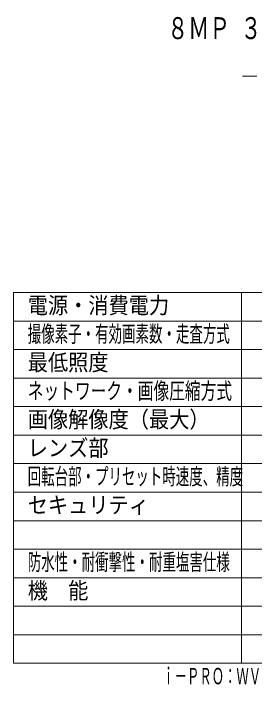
# Model space of a CAD drawing. Units: millimetres on the paper. Extents: x -63 to 64, y -59 to 59.
# Drawn here: x -62.5 to -20.2, y -59 to 59.3 of the extents above; entities that cross this region are included whole.
import ezdxf
from ezdxf.enums import TextEntityAlignment as Align

# ---------------------------------------------------------------- set-up
doc = ezdxf.new("R2010")
doc.units = ezdxf.units.MM
doc.layers.add('0-0_MOJI1', color=7, linetype='Continuous')
doc.layers.add('0-1_相当品', color=4, linetype='Continuous')
doc.layers.add('0-4_SUNPO', color=7, linetype='Continuous', lineweight=9)
doc.layers.add('0-5_WAKU', color=4, linetype='Continuous', lineweight=9)
doc.styles.add('ＭＳ ゴシック', font='')
doc.styles.get('ＭＳ ゴシック').set_extended_font_data('MS Gothic')

msp = doc.modelspace()

# ---------------------------------------------------------------- linework, layer by layer
at = {"layer": '0-4_SUNPO'}
msp.add_line((-19.857, 48.286), (-22.357, 48.286), dxfattribs=at)
at = {"layer": '0-5_WAKU', "color": 3}
for p, q in [((-62.544, -54.614), (-62.544, 10.386)), ((-62.544, 10.386), (62.456, 10.386)), ((-22.544, -54.614), (-22.544, 10.386)), ((-62.544, -54.614), (62.456, -54.614))]:
    msp.add_line(p, q, dxfattribs=at)
at = {"layer": '0-5_WAKU'}
for p, q in [((-62.544, 5.386), (62.456, 5.386)), ((-62.544, 0.386), (62.456, 0.386)), ((62.456, -4.614), (-62.544, -4.614)), ((62.456, -9.614), (-62.544, -9.614)), ((62.456, -14.614), (-62.544, -14.614)), ((-62.544, -19.614), (62.456, -19.614)), ((-62.544, -24.614), (62.456, -24.614)), ((-62.544, -29.614), (62.456, -29.614)), ((-62.544, -34.614), (62.456, -34.614)), ((-62.544, -39.614), (62.456, -39.614)), ((-62.544, -44.614), (62.456, -44.614)), ((-62.544, -49.614), (62.456, -49.614))]:
    msp.add_line(p, q, dxfattribs=at)

# ---------------------------------------------------------------- texts
at = {"layer": '0-0_MOJI1', "style": 'ＭＳ ゴシック'}
for s, height, width, p in [('８ＭＰ ３０倍 屋外ＩＲＰＴＺ 耐重塩害（天井吊下金具付）', 3.848, 0.7, (-35.544, 53.645)), ('電源・消費電力', 2.889, 0.9, (-60.044, 5.83)), ('撮像素子・有効画素数・走査方式', 2.889, 0.6, (-60.044, 0.83)), ('最低照度', 2.889, 0.9, (-60.044, -4.17)), ('ネットワーク・画像圧縮方式', 2.889, 0.7, (-60.044, -9.17)), ('画像解像度（最大）', 2.889, 0.9, (-60.044, -14.17)), ('レンズ部', 2.889, 0.9, (-60.044, -19.17)), ('回転台部・プリセット時速度、精度', 2.886, 0.6, (-60.044, -24.17)), ('セキュリティ', 2.889, 0.9, (-60.044, -29.17)), ('防水性・耐衝撃性・耐重塩害仕様', 2.889, 0.6, (-60.044, -39.17)), ('機\u3000能', 2.889, 0.9, (-60.044, -44.17))]:
    msp.add_text(s, height=height, dxfattribs=dict(at, width=width)).set_placement(p, align=Align.BOTTOM_LEFT)
at = {"layer": '0-1_相当品', "style": 'ＭＳ ゴシック', "width": 0.55}
msp.add_text('ｉ－ＰＲＯ：ＷＶ－Ｘ６６７００－Ｚ３ＬＳ＋ＷＶ－ＱＣＬ５０１Ｓ－Ｗ＋ＷＶ－ＱＳＲ５０６Ｓ－Ｗ', height=2.889, dxfattribs=at).set_placement((-36.424, -59.17), align=Align.BOTTOM_LEFT)

doc.saveas('drawing.dxf')
